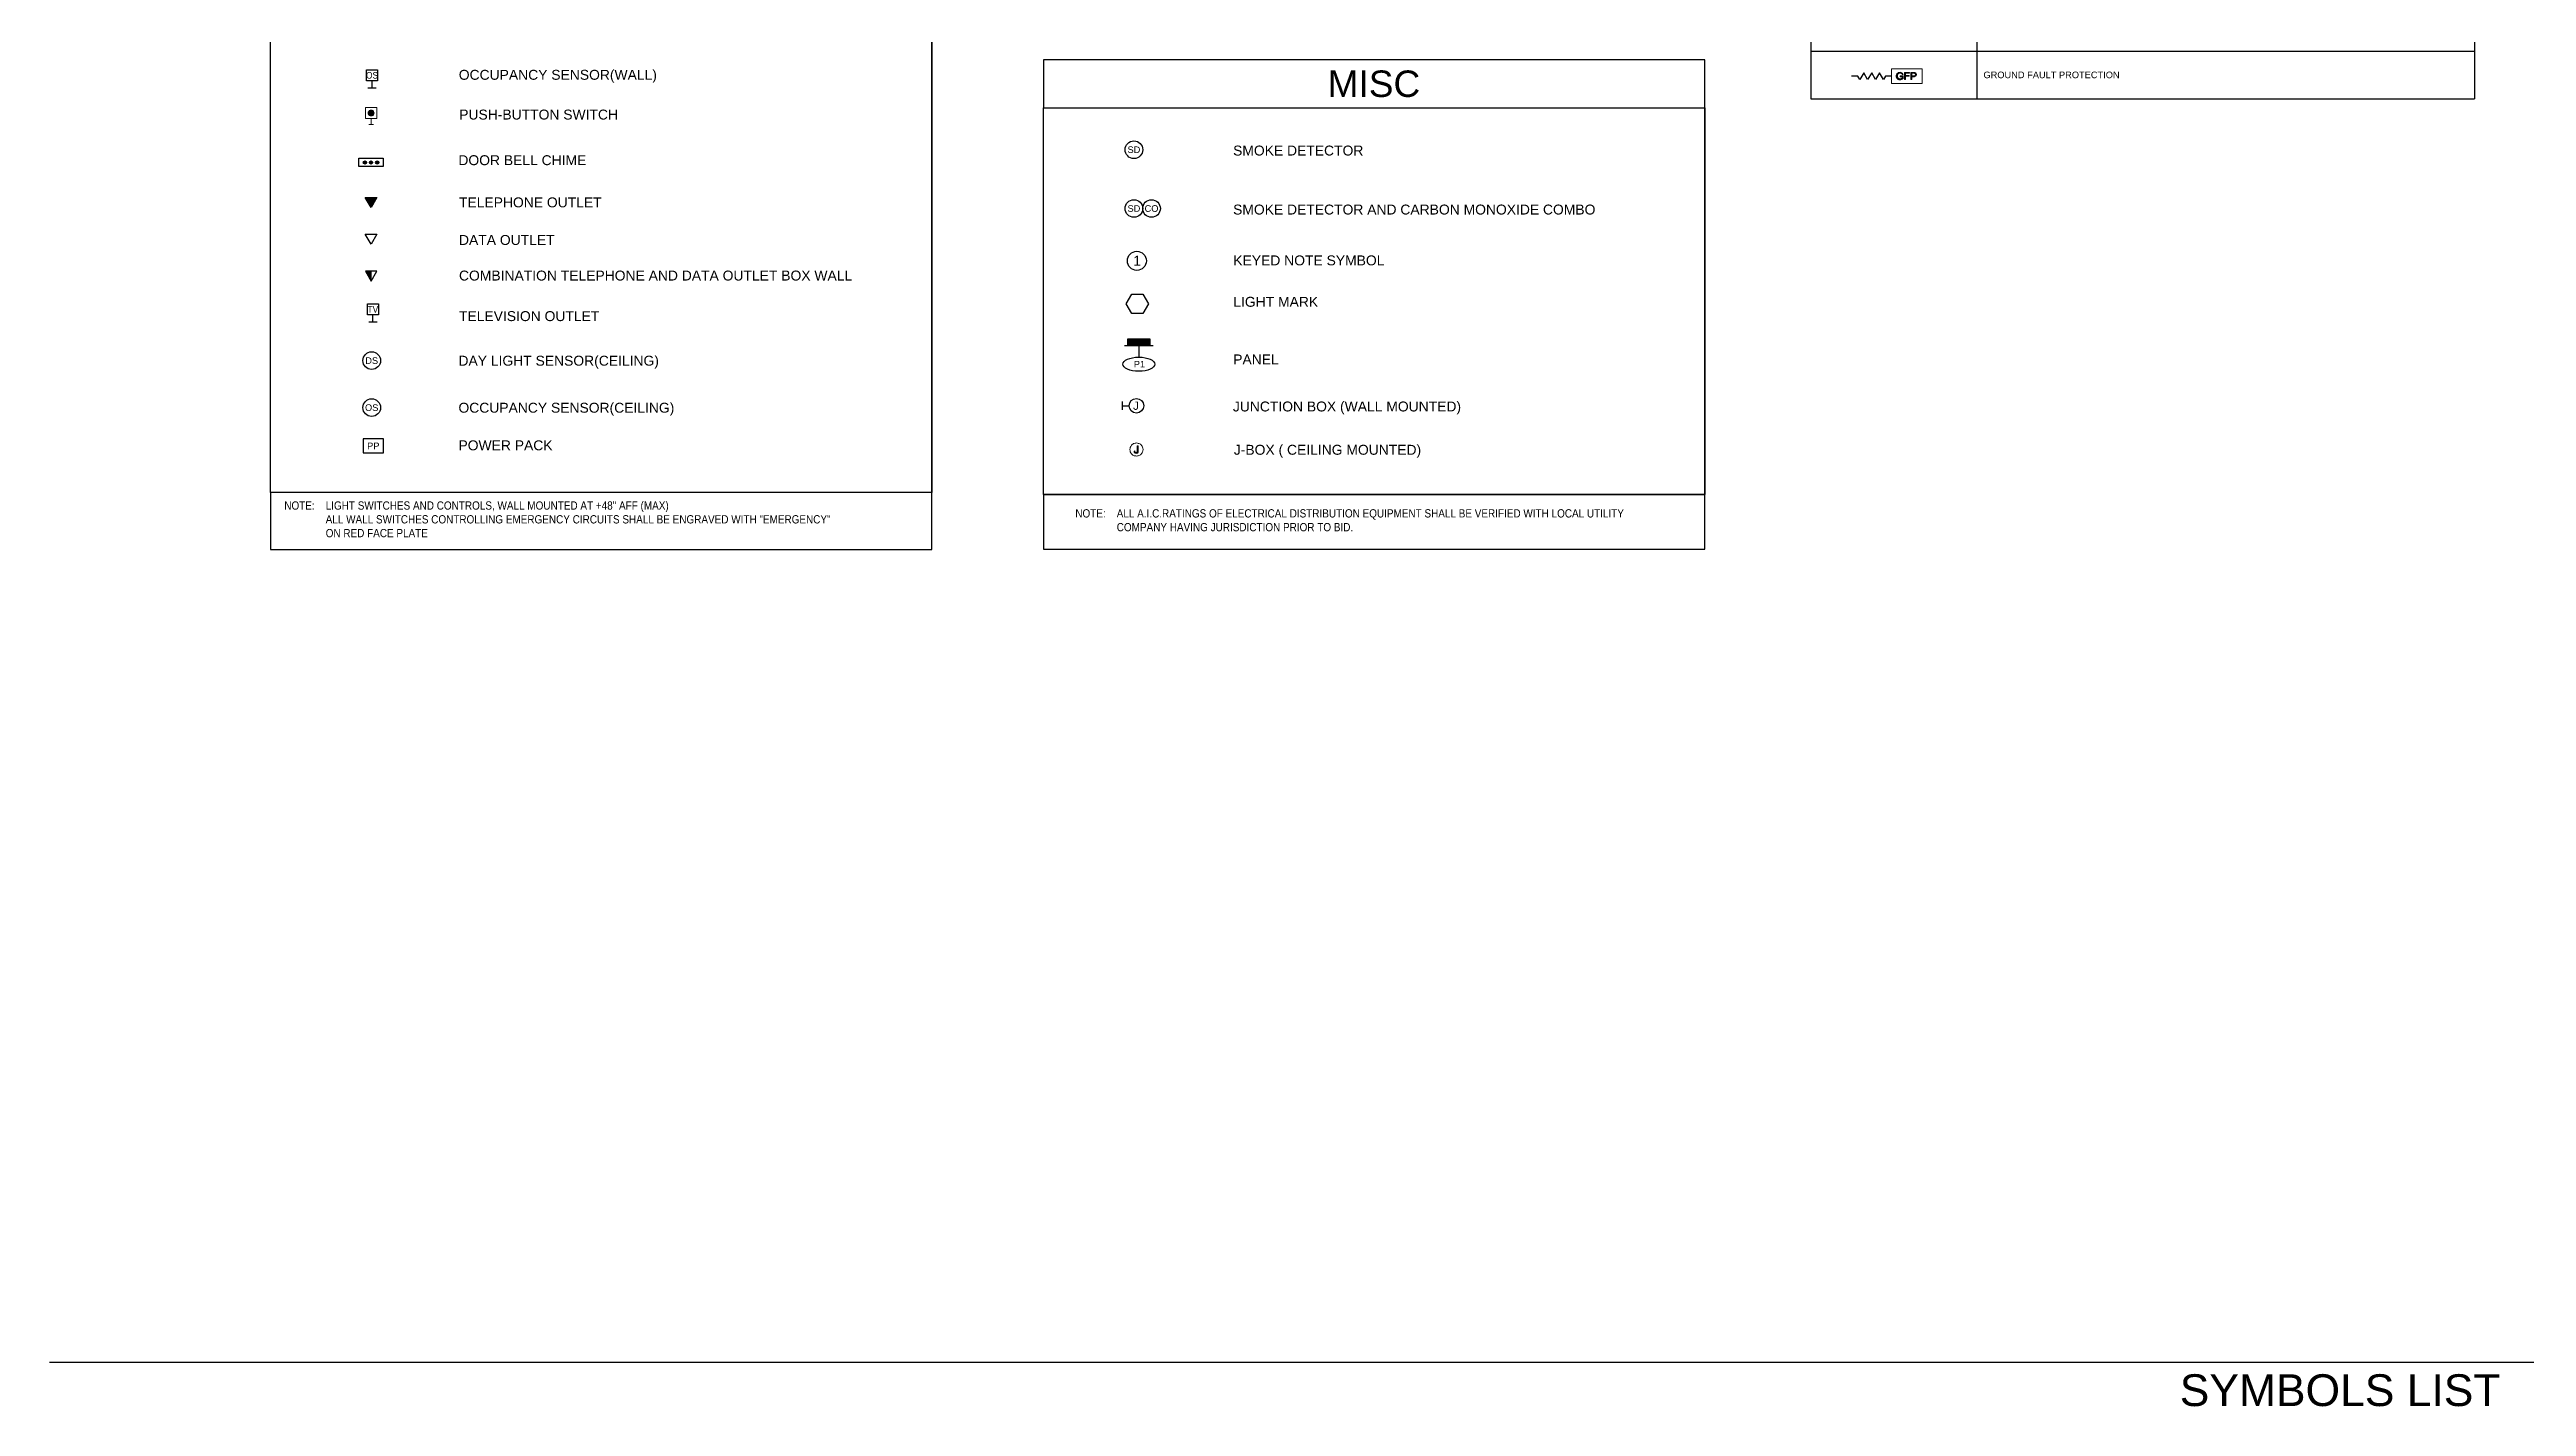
# Paper-space layout 'E-0.2' of a CAD drawing. Header units: inches. Extents: x 0.5 to 40.8, y 0.5 to 29.5.
# Drawn here: x 0.46 to 23.84, y 0.59 to 13.4 of the extents above; entities that cross this region are included whole.
import ezdxf
from ezdxf.enums import TextEntityAlignment as Align

# ---------------------------------------------------------------- set-up
doc = ezdxf.new("R2010")
doc.units = ezdxf.units.IN
doc.header["$LTSCALE"] = 24
doc.header["$MEASUREMENT"] = 0
for name, color, linetype in [('DET-6', 6, 'Continuous'), ('E-LIGHTING', 6, 'Continuous'), ('E-RECEP', 6, 'Continuous'), ('E-SYM', 6, 'Continuous'), ('E-SYM1', 6, 'Continuous'), ('E-SYM3', 6, 'Continuous'), ('E-TEXT', 2, 'Continuous'), ('E-TXT1', 2, 'Continuous'), ('E-TXT3', 2, 'Continuous'), ('E_SYM', 6, 'Continuous'), ('E_TEXT', 2, 'Continuous'), ('GEC_BORDER', 2, 'Continuous'), ('M_TEXT', 2, 'Continuous')]:
    doc.layers.add(name, color=color, linetype=linetype)
doc.styles.add('A2', font='arial.ttf', dxfattribs={"height": 0.0625})
doc.styles.add('ARC-TEXT', font='arial.ttf', dxfattribs={"width": 0.86, "height": 4.5})
doc.styles.add('ArialMT', font='arial.ttf')
doc.styles.add('GEC', font='arial.ttf')

# ---------------------------------------------------------------- blocks, each defined once
blk = doc.blocks.new('DOORBELL_PUSHBUTTON_LIGHTED_LV')
at = {"layer": 'E-TXT1', "linetype": 'Continuous', "lineweight": 0}
for points in [[(5.3, 0), (4.2, 0.8), (4, 0.4)], [(4, 0.4), (4, 0), (5.3, 0)], [(4, 0), (5.3, 0), (4, -0.4)], [(5.3, 0), (4, -0.4), (4.2, -0.8)], [(4.5, 1.1), (5.3, 0), (4.2, 0.8)], [(4.2, -0.8), (4.5, -1.1), (5.3, 0)], [(4.9, 1.3), (4.5, 1.1), (5.3, 0)], [(4.5, -1.1), (5.3, 0), (4.9, -1.2)], [(5.3, 0), (5.3, 1.3), (4.9, 1.3)], [(5.3, 0), (4.9, -1.2), (5.3, -1.3)], [(6, 1.1), (5.7, 1.3), (5.3, 0)], [(5.7, 1.3), (5.3, 0), (5.3, 1.3)], [(5.3, 0), (6.4, 0.8), (6, 1.1)], [(6.5, 0.4), (5.3, 0), (6.4, 0.8)], [(6.6, 0), (6.5, 0.4), (5.3, 0)], [(5.3, -1.3), (5.7, -1.2), (5.3, 0)], [(5.7, -1.2), (5.3, 0), (6, -1.1)], [(5.3, 0), (6, -1.1), (6.4, -0.8)], [(6.4, -0.8), (6.5, -0.4), (5.3, 0)], [(6.5, -0.4), (5.3, 0), (6.6, 0)]]:
    blk.add_hatch(color=256, dxfattribs=at).paths.add_polyline_path(points, flags=0)
for p, q in [((0, -1), (0, 1)), ((2.8, 0), (0, 0))]:
    blk.add_line(p, q, dxfattribs=at)
for points in [[(2.8, -2.5), (7.8, -2.5), (7.8, 2.5), (2.8, 2.5)], [(4.9, 1.3), (4.2, 0.8), (4, 0.4), (5.3, 0)], [(5.3, 0), (4.2, 0.8), (4, 0.4)], [(4, 0.4), (4, 0), (5.3, 0)], [(4, 0.4), (4, -0.4), (4.2, -0.8), (5.3, 0)], [(4, 0), (5.3, 0), (4, -0.4)], [(5.3, 0), (4, -0.4), (4.2, -0.8)], [(4.5, 1.1), (5.3, 0), (4.2, 0.8)], [(4.2, -0.8), (4.5, -1.1), (5.3, 0)], [(4.2, -0.8), (4.5, -1.1), (5.3, -1.3), (5.3, 0)], [(4.9, 1.3), (4.5, 1.1), (5.3, 0)], [(4.5, -1.1), (5.3, 0), (4.9, -1.2)], [(5.3, 0), (5.3, 1.3), (4.9, 1.3)], [(6, 1.1), (5.7, 1.3), (4.9, 1.3), (5.3, 0)], [(5.3, 0), (4.9, -1.2), (5.3, -1.3)], [(6, 1.1), (5.7, 1.3), (5.3, 0)], [(5.7, 1.3), (5.3, 0), (5.3, 1.3)], [(5.3, 0), (6.4, 0.8), (6, 1.1)], [(6.6, 0), (6.4, 0.8), (6, 1.1), (5.3, 0)], [(6.5, 0.4), (5.3, 0), (6.4, 0.8)], [(6.6, 0), (6.5, 0.4), (5.3, 0)], [(5.3, -1.3), (5.7, -1.2), (5.3, 0)], [(5.7, -1.2), (5.3, 0), (6, -1.1)], [(5.3, 0), (6, -1.1), (6.4, -0.8)], [(5.3, -1.3), (6, -1.1), (6.4, -0.8), (5.3, 0)], [(6.4, -0.8), (6.5, -0.4), (5.3, 0)], [(6.5, -0.4), (5.3, 0), (6.6, 0)], [(6.4, -0.8), (6.6, 0), (5.3, 0)]]:
    blk.add_lwpolyline(points, close=True, dxfattribs=at)
blk = doc.blocks.new('DAY LIGHT SENSOR')
at = {"color": 0}
blk.add_circle((0, 0), 4, dxfattribs=at)
at = {"layer": 'E-TEXT', "style": 'ArialMT'}
blk.add_attdef('LIGHT-SYMBOL', text='', height=3, dxfattribs=at).set_placement((0, 0), align=Align.MIDDLE_CENTER)
blk = doc.blocks.new('OCCUPANCY SENSOR')
at = {"color": 0}
blk.add_circle((0, 0), 4, dxfattribs=at)
at = {"layer": 'E-TEXT', "style": 'ArialMT'}
blk.add_attdef('LIGHT-SYMBOL', text='', height=3, dxfattribs=at).set_placement((0, 0), align=Align.MIDDLE_CENTER)
blk = doc.blocks.new('DOOR BELL CHIME')
at = {"layer": 'E-SYM3'}
h = blk.add_hatch(color=256, dxfattribs=at)
h.dxf.hatch_style = 1
h.paths.add_polyline_path([(-2.8, 2.6, 1), (-2.8, 1.2, 1)])
h.paths.add_polyline_path([(0, 2.6, 1), (0, 1.2, 1)])
h.paths.add_polyline_path([(2.8, 2.6, 1), (2.8, 1.2, 1)])
blk.add_lwpolyline([(-5.5, 0), (-5.5, 3.8), (5.5, 3.8), (5.5, 0), (-5.5, 0)], dxfattribs=at)
for centre in [(-2.8, 1.9), (0, 1.9), (2.8, 1.9)]:
    blk.add_circle(centre, 0.725, dxfattribs=at)
blk = doc.blocks.new('TELEPHONE OUTLET')
at = {"layer": 'DET-6'}
h = blk.add_hatch(color=256, dxfattribs=at)
h.dxf.hatch_style = 1
h.paths.add_polyline_path([(2.6, 4.5), (-2.6, 4.5), (0, 0)])
blk.add_lwpolyline([(0, 0), (-2.6, 4.5), (2.6, 4.5), (0, 0)], dxfattribs=at)
blk = doc.blocks.new('DATA OUTLET')
at = {"layer": 'DET-6'}
blk.add_lwpolyline([(0, 0), (-2.6, 4.5), (2.6, 4.5), (0, 0)], dxfattribs=at)
blk = doc.blocks.new('COMBINATION TELEPHONE AND DATA OUTLET BOX WALL')
at = {"layer": 'E-RECEP'}
h = blk.add_hatch(color=256, dxfattribs=at)
h.dxf.hatch_style = 1
h.paths.add_polyline_path([(0, 0), (-2.6, 4.5), (0, 4.5)])
blk.add_lwpolyline([(-2.6, 4.5), (0, 0), (2.6, 4.5)], close=True, dxfattribs=at)
blk.add_lwpolyline([(0, 0), (0, 4.5)], dxfattribs=at)
blk = doc.blocks.new('S-TELEVISION OUTLET 2')
at = {"layer": 'E-SYM3'}
for p, q in [((-1.9, 0), (1.9, 0)), ((0, 0), (0, 3.2))]:
    blk.add_line(p, q, dxfattribs=at)
blk.add_lwpolyline([(-2.5, 8.2), (2.5, 8.2), (2.5, 3.2), (-2.5, 3.2)], close=True, dxfattribs=at)
at = {"layer": 'E-TXT1', "style": 'ArialMT', "width": 0.9}
blk.add_attdef('TV', text='', height=3, dxfattribs=at).set_placement((0, 5.7), align=Align.MIDDLE_CENTER)
blk = doc.blocks.new('POWER PACK')
blk.add_lwpolyline([(-4.6, -3.2), (4.6, -3.2), (4.6, 3.2), (-4.6, 3.2)], close=True)
at = {"layer": 'E-TEXT', "style": 'ArialMT'}
blk.add_attdef('POWER_PACK', text='', height=3, dxfattribs=at).set_placement((0, 0), align=Align.MIDDLE_CENTER)
blk = doc.blocks.new('OCCUPANCY SENSOR(WALL)')
at = {"layer": 'E-SYM3'}
for p, q in [((-1.9, 0), (1.9, 0)), ((0, 0), (0, 3.2))]:
    blk.add_line(p, q, dxfattribs=at)
blk.add_lwpolyline([(-2.5, 8.2), (2.5, 8.2), (2.5, 3.2), (-2.5, 3.2)], close=True, dxfattribs=at)
at = {"layer": 'E-TXT1', "style": 'ArialMT', "width": 0.9}
blk.add_attdef('OCCUPANCY_SENSOR', text='', height=3, dxfattribs=at).set_placement((0, 5.7), align=Align.MIDDLE_CENTER)
blk = doc.blocks.new('S-SMOKE-DETECTOR')
at = {"color": 0}
blk.add_circle((0, 0), 4, dxfattribs=at)
at = {"layer": 'E-TEXT', "style": 'ArialMT'}
blk.add_attdef('LIGHT-SYMBOL', text='', height=3, dxfattribs=at).set_placement((0, 0), align=Align.MIDDLE_CENTER)
blk = doc.blocks.new('A$C26441056')
blk.add_hatch(color=256).paths.add_polyline_path([(10, 0), (10, 6), (-10, 6), (-10, 0)])
blk.add_line((-13.1, 0), (13.1, 0))
blk.add_lwpolyline([(10, 0), (-10, 0), (-10, 6), (10, 6)], close=True)
blk = doc.blocks.new('PANEL')
at = {"layer": 'E-SYM3'}
blk.add_line((957.1, -1474.7), (957.1, -1480), dxfattribs=at)
blk.add_ellipse((957.1, -1483.2), major_axis=(-7.23, 0), ratio=0.442109, dxfattribs=at)
at = {"layer": 'E-SYM3', "xscale": 0.5, "yscale": 0.5, "zscale": 0.5}
blk.add_blockref('A$C26441056', (957.1, -1474.7), dxfattribs=at)
at = {"layer": 'E-TXT3', "style": 'ArialMT'}
blk.add_attdef('P1', text='', height=4.5, dxfattribs=at).set_placement((957.4, -1485.3), align=Align.CENTER)
blk = doc.blocks.new('JUNCTION_BOX')
at = {"layer": 'E-TXT1', "linetype": 'Continuous', "lineweight": 0}
for points in [[(0.8, 1.7), (0.3, 1.7), (0.3, -1), (0.1, -1.2), (-0.2, -1.3), (-0.8, -1.4), (-0.6, -1.6), (-0.2, -1.7), (0.4, -1.6), (0.4, -1.6), (0.7, -1.2), (0.7, -1.1), (0.8, -0.6)], [(-0.7, -0.6), (-1, -0.7), (-1, -1.1), (-0.8, -1.4), (-0.2, -1.3), (-0.5, -1.2), (-0.6, -1.1)]]:
    blk.add_hatch(color=256, dxfattribs=at).paths.add_polyline_path(points, flags=0)
for points in [[(-2.9, 0.6), (-3, 0), (-2.9, -0.6)], [(2.8, 1.1), (2.6, 1.5), (2.3, 1.8), (2.1, 2.1), (1.8, 2.4), (1.5, 2.6), (1.1, 2.7), (0.8, 2.8), (0.4, 2.9), (0.1, 3), (-0.3, 2.9), (-0.6, 2.9), (-1, 2.8), (-1.3, 2.7), (-1.6, 2.5), (-1.9, 2.3), (-2.2, 2), (-2.4, 1.7), (-2.6, 1.4), (-2.8, 1), (-2.9, 0.6)], [(3, 0), (2.9, 0.6), (2.8, 1.1)], [(-2.9, -0.6), (-2.8, -1), (-2.6, -1.4), (-2.4, -1.7), (-2.2, -2), (-1.9, -2.3), (-1.6, -2.5), (-1.3, -2.7), (-1, -2.8), (-0.6, -2.9), (-0.3, -2.9), (0.1, -3), (0.4, -2.9), (0.8, -2.9), (1.1, -2.7), (1.5, -2.6), (1.8, -2.4), (2.1, -2.1), (2.3, -1.8), (2.6, -1.5), (2.8, -1.1)], [(2.8, -1.1), (2.9, -0.6), (3, 0)]]:
    blk.add_lwpolyline(points, dxfattribs=at)
for points in [[(0.8, 1.7), (0.3, 1.7), (0.3, -1), (0.1, -1.2), (-0.2, -1.3), (-0.8, -1.4), (-0.6, -1.6), (-0.2, -1.7), (0.4, -1.6), (0.4, -1.6), (0.7, -1.2), (0.7, -1.1), (0.8, -0.6)], [(0.8, 1.7), (0.3, 1.7), (0.3, -1), (0.1, -1.2), (-0.2, -1.3), (-0.8, -1.4), (-0.6, -1.6), (-0.2, -1.7), (0.4, -1.6), (0.4, -1.6), (0.7, -1.2), (0.7, -1.1), (0.8, -0.6)], [(-0.7, -0.6), (-1, -0.7), (-1, -1.1), (-0.8, -1.4), (-0.2, -1.3), (-0.5, -1.2), (-0.6, -1.1)], [(-0.7, -0.6), (-1, -0.7), (-1, -1.1), (-0.8, -1.4), (-0.2, -1.3), (-0.5, -1.2), (-0.6, -1.1)]]:
    blk.add_lwpolyline(points, close=True, dxfattribs=at)
blk = doc.blocks.new('JUNCTION BOX (WALL MOUNTED)')
for p, q in [((0, 1.9), (0, -1.9)), ((0, 0), (3.2, 0))]:
    blk.add_line(p, q)
blk.add_circle((6.5, 0), 3.3)
at = {"style": 'ArialMT'}
blk.add_text('J', height=3.76, dxfattribs=at).set_placement((6.3, 0), align=Align.MIDDLE)
blk = doc.blocks.new('*T235')
at = {"layer": 'GEC_BORDER', "color": 0, "linetype": 'ByBlock', "lineweight": -2, "transparency": 16777216}
for p, q in [((0, 0), (6.264, 0)), ((0, 0), (0, -13.811)), ((6.264, 0), (6.264, -13.811)), ((0, -0.453), (6.264, -0.453)), ((1.567, -0.453), (1.567, -13.811)), ((0, -1.214), (6.264, -1.214)), ((0, -1.975), (6.264, -1.975)), ((0, -2.737), (6.264, -2.737)), ((0, -3.499), (6.264, -3.499)), ((0, -4.26), (6.264, -4.26)), ((0, -5.022), (6.264, -5.022)), ((0, -5.784), (6.264, -5.784)), ((0, -6.143), (6.264, -6.143)), ((0, -6.503), (6.264, -6.503)), ((0, -6.862), (6.264, -6.862)), ((0, -7.221), (6.264, -7.221)), ((0, -8.039), (6.264, -8.039)), ((0, -8.857), (6.264, -8.857)), ((0, -9.675), (6.264, -9.675)), ((0, -10.038), (6.264, -10.038)), ((0, -10.356), (6.264, -10.356)), ((0, -10.658), (6.264, -10.658)), ((0, -11.109), (6.264, -11.109)), ((0, -11.559), (6.264, -11.559)), ((0, -12.009), (6.264, -12.009)), ((0, -12.46), (6.264, -12.46)), ((0, -12.91), (6.264, -12.91)), ((0, -13.361), (6.264, -13.361)), ((0, -13.811), (6.264, -13.811))]:
    blk.add_line(p, q, dxfattribs=at)
at = {"layer": 'GEC_BORDER', "color": 2, "transparency": 16777216, "style": 'A2'}
for s, insert, char_height, width, attachment_point in [('SINGLE LINE DIAGRAM', (3.132, -0.227), 0.25, 6.14427, 5), ('CIRCUIT BREAKER', (1.629, -0.833), 0.0625, 4.57235, 4), ('DRAWOUT CIRCUIT BREAKER', (1.629, -1.594), 0.0625, 4.57235, 4), ('\\A1;FUSED SWITCH', (1.629, -2.356), 0.0625, 4.57235, 4), ('\\A1;TRANSFORMER', (1.629, -3.118), 0.0625, 4.57235, 4), ('\\A1;AUTOMATIC TRANSFER SWITCH', (1.629, -3.88), 0.0625, 4.57235, 4), ('\\A1;GENERATOR', (1.629, -4.641), 0.0625, 4.57235, 4), ('\\A1;PANELBOARD', (1.629, -5.403), 0.0625, 4.57235, 4), ('METER', (1.629, -5.964), 0.0625, 4.57235, 4), ('MOTOR OR EQUIPMENT AS NOTED', (1.629, -6.323), 0.0625, 4.57235, 4), ('UNDERGROUND PULL SECTION LANDING LUGS', (1.629, -6.682), 0.0625, 4.57235, 4), ('SHUNT TRIP', (1.629, -7.042), 0.0625, 4.57235, 4), ('ELECTRONIC TRIP UNIT:\\P\\PL - LONG-TIME TRIP\\PS - SHORT-TIME TRIP\\P I - INSTANTANEOUS TRIP\\PG - GROUND-FAULT TRIP, GROUND FAULT SENSING INTEGRAL WITH CIRCUIT BREAKER.', (1.629, -7.63), 0.0625, 4.57235, 4), ('{\\C256;FUSE CUTOUT}', (1.629, -8.448), 0.0625, 4.57235, 4), ('{\\C256;DRY TYPE\\PTRANSFORMER}', (1.629, -9.266), 0.0625, 4.57235, 4), ('{\\C256;WYE CONFIGURATION}', (1.629, -9.857), 0.0625, 4.57235, 4), ('{\\C256;DELTA CONFIGURATION}', (1.629, -10.197), 0.0625, 4.57235, 4), ('{\\C256;GROUND}', (1.629, -10.507), 0.0625, 4.57235, 4), ("{\\C256;UTILITY COMPANY METER. PROVIDE CT'S & PT'S AS REQUIRED.\\PREFER TO SINGLE LINE DIAGRAM.}", (1.629, -10.883), 0.0625, 4.57235, 4), ('{\\C256;CURRENT TRANSFORMER}', (1.629, -11.334), 0.0625, 4.57235, 4), ('{\\C256;DISCONNECT SWITCH FURNISHED W/ EQUIPMENT}', (1.629, -11.784), 0.0625, 4.57235, 4), ('{\\C256;START-STOP CONTROL STATION}', (1.629, -12.235), 0.0625, 4.57235, 4), ('{\\C256;HAND-OFF AUTO CONTROL STATION}', (1.629, -12.685), 0.0625, 4.57235, 4), ('{\\C256;GROUND FAULT RELAY}', (1.629, -13.136), 0.0625, 4.57235, 4), ('{\\C256;GROUND FAULT PROTECTION}', (1.629, -13.586), 0.0625, 4.57235, 4)]:
    blk.add_mtext(s, dxfattribs=dict(at, insert=insert, char_height=char_height, width=width, attachment_point=attachment_point))
blk = doc.blocks.new('GROUND_FAULT_PROTECTION')
at = {"layer": 'E-TXT1', "linetype": 'Continuous', "lineweight": 0}
h = blk.add_hatch(color=256, dxfattribs=at)
edge = h.paths.add_edge_path(flags=0)
edge.add_line((-3.1, 1.8), (-3.6, 1.7))
edge.add_spline(control_points=[(-3.6, 1.7), (-3.7, 1.7), (-3.9, 1.6), (-4.1, 1.4), (-4.3, 1.2), (-4.5, 1), (-4.6, 0.8), (-4.7, 0.5), (-4.8, 0.3), (-4.8, 0), (-4.8, -0.3), (-4.7, -0.5), (-4.6, -0.8), (-4.5, -1), (-4.3, -1.2), (-4.1, -1.4), (-3.9, -1.5), (-3.6, -1.6), (-3.3, -1.7), (-3, -1.7), (-2.7, -1.6), (-2.5, -1.6), (-2.4, -1.5)], knot_values=[0, 0, 0, 0, 0.006998, 0.013469, 0.019557, 0.025386, 0.031056, 0.036637, 0.042176, 0.047696, 0.053205, 0.058699, 0.064175, 0.06963, 0.075073, 0.080533, 0.08606, 0.091733, 0.09766, 0.103977, 0.110835, 0.118396, 0.118396, 0.118396, 0.118396], degree=3, periodic=0)
edge.add_line((-2.4, -1.5), (-2.1, -1.4))
edge.add_line((-2.1, -1.4), (-3.7, -1.1))
edge.add_line((-3.7, -1.1), (-4.2, -0.7))
edge.add_line((-4.2, -0.7), (-4.2, -0.4))
edge.add_line((-4.2, -0.4), (-4.2, 0.7))
edge.add_line((-4.2, 0.7), (-3.6, 1.3))
edge.add_line((-3.6, 1.3), (-3.1, 1.4))
edge.add_line((-3.1, 1.4), (-2, 1.4))
edge.add_line((-2, 1.4), (-2.6, 1.7))
edge.add_line((-2.6, 1.7), (-3.1, 1.8))
for points in [[(-2, 1.4), (-3.1, 1.4), (-2.3, 1.1), (-2.1, 0.7), (-1.7, 0.8)], [(-1.7, 0.1), (-3.1, 0.1), (-3.1, -0.3), (-2.1, -0.3), (-2.1, -0.9), (-3.1, -1.3), (-2.1, -1.4), (-1.7, -1.1)], [(1.2, 1.7), (-1, 1.7), (-1, -1.6), (-0.6, -1.6), (-0.6, -0.1), (1, -0.1), (1, 0.3), (-0.6, 0.3), (-0.6, 1.3), (1.2, 1.3)], [(3, 1.7), (1.8, 1.7), (1.8, -1.6), (2.2, -1.6), (2.2, -0.3), (3.3, -0.3), (4.1, 0.1), (2.2, 0.1), (2.2, 1.3), (3.1, 1.3), (4, 1.5), (3.6, 1.7), (3.5, 1.7)], [(4, 1.5), (3.1, 1.3), (3.5, 1.3), (3.8, 1.1), (3.9, 0.7), (3.7, 0.3), (3.6, 0.2), (3.1, 0.1), (2.2, 0.1), (4.1, 0.1), (4.2, 0.3), (4.4, 0.8), (4.2, 1.2)]]:
    blk.add_hatch(color=256, dxfattribs=at).paths.add_polyline_path(points, flags=0)
blk.add_line((-3.1, 1.8), (-3.6, 1.7), dxfattribs=at)
blk.add_line((-3.1, 1.8), (-3.6, 1.7), dxfattribs=at)
for points in [[(-6.9, -3.3), (6.9, -3.3), (6.9, 3.3), (-6.9, 3.3)], [(-2, 1.4), (-3.1, 1.4), (-2.3, 1.1), (-2.1, 0.7), (-1.7, 0.8)], [(-2, 1.4), (-3.1, 1.4), (-2.3, 1.1), (-2.1, 0.7), (-1.7, 0.8)], [(-1.7, 0.1), (-3.1, 0.1), (-3.1, -0.3), (-2.1, -0.3), (-2.1, -0.9), (-3.1, -1.3), (-2.1, -1.4), (-1.7, -1.1)], [(-1.7, 0.1), (-3.1, 0.1), (-3.1, -0.3), (-2.1, -0.3), (-2.1, -0.9), (-3.1, -1.3), (-2.1, -1.4), (-1.7, -1.1)], [(1.2, 1.7), (-1, 1.7), (-1, -1.6), (-0.6, -1.6), (-0.6, -0.1), (1, -0.1), (1, 0.3), (-0.6, 0.3), (-0.6, 1.3), (1.2, 1.3)], [(1.2, 1.7), (-1, 1.7), (-1, -1.6), (-0.6, -1.6), (-0.6, -0.1), (1, -0.1), (1, 0.3), (-0.6, 0.3), (-0.6, 1.3), (1.2, 1.3)], [(3, 1.7), (1.8, 1.7), (1.8, -1.6), (2.2, -1.6), (2.2, -0.3), (3.3, -0.3), (4.1, 0.1), (2.2, 0.1), (2.2, 1.3), (3.1, 1.3), (4, 1.5), (3.6, 1.7), (3.5, 1.7)], [(3, 1.7), (1.8, 1.7), (1.8, -1.6), (2.2, -1.6), (2.2, -0.3), (3.3, -0.3), (4.1, 0.1), (2.2, 0.1), (2.2, 1.3), (3.1, 1.3), (4, 1.5), (3.6, 1.7), (3.5, 1.7)], [(4, 1.5), (3.1, 1.3), (3.5, 1.3), (3.8, 1.1), (3.9, 0.7), (3.7, 0.3), (3.6, 0.2), (3.1, 0.1), (2.2, 0.1), (4.1, 0.1), (4.2, 0.3), (4.4, 0.8), (4.2, 1.2)], [(4, 1.5), (3.1, 1.3), (3.5, 1.3), (3.8, 1.1), (3.9, 0.7), (3.7, 0.3), (3.6, 0.2), (3.1, 0.1), (2.2, 0.1), (4.1, 0.1), (4.2, 0.3), (4.4, 0.8), (4.2, 1.2)]]:
    blk.add_lwpolyline(points, close=True, dxfattribs=at)
for points in [[(-3.6, 1.7), (-3.9, 1.6), (-4.1, 1.4), (-4.3, 1.2), (-4.5, 1), (-4.6, 0.8), (-4.7, 0.5), (-4.8, 0.3), (-4.8, 0), (-4.8, -0.3), (-4.7, -0.5), (-4.6, -0.8), (-4.5, -1), (-4.3, -1.2), (-4.1, -1.4), (-3.9, -1.5), (-3.6, -1.6), (-3.3, -1.7), (-3, -1.7), (-2.7, -1.6), (-2.4, -1.5)], [(-2.4, -1.5), (-2.1, -1.4), (-3.7, -1.1), (-4.2, -0.7), (-4.2, -0.4), (-4.2, 0.7), (-3.6, 1.3), (-3.1, 1.4), (-2, 1.4), (-2.6, 1.7), (-3.1, 1.8)], [(-2.4, -1.5), (-2.1, -1.4), (-3.7, -1.1), (-4.2, -0.7), (-4.2, -0.4), (-4.2, 0.7), (-3.6, 1.3), (-3.1, 1.4), (-2, 1.4), (-2.6, 1.7), (-3.1, 1.8)]]:
    blk.add_lwpolyline(points, dxfattribs=at)
at = {"layer": 'E-TXT1', "linetype": 'Continuous', "lineweight": 0, "start_tangent": (-0.943525, -0.331301), "end_tangent": (0.93797, 0.346716)}
blk.add_spline([(-3.6, 1.7), (-3.9, 1.6), (-4.1, 1.4), (-4.3, 1.2), (-4.5, 1), (-4.6, 0.8), (-4.7, 0.5), (-4.8, 0.3), (-4.8, 0), (-4.8, -0.3), (-4.7, -0.5), (-4.6, -0.8), (-4.5, -1), (-4.3, -1.2), (-4.1, -1.4), (-3.9, -1.5), (-3.6, -1.6), (-3.3, -1.7), (-3, -1.7), (-2.7, -1.6), (-2.4, -1.5)], degree=3, dxfattribs=at)

psp = doc.layouts.new('E-0.2')

# ---------------------------------------------------------------- linework, layer by layer
at = {"layer": 'E-TXT1'}
for p, q in [((9.841, 9.197), (9.841, 12.848)), ((16.083, 12.848), (16.083, 12.848)), ((9.841, 9.197), (16.083, 9.197))]:
    psp.add_line(p, q, dxfattribs=at)
for points in [[(2.544, 14.994), (8.787, 14.994), (8.787, 9.217), (2.544, 9.217)], [(8.787, 14.994), (8.787, 14.994), (8.787, 9.217), (8.787, 9.217)], [(16.083, 12.848), (16.083, 12.848), (16.083, 9.197), (16.083, 9.197)]]:
    psp.add_lwpolyline(points, close=True, dxfattribs=at)
psp.add_lwpolyline([(9.841, 12.848), (16.083, 12.848), (16.083, 13.301), (9.841, 13.301), (9.841, 12.848)], dxfattribs=at)
at = {"layer": 'E-TXT3'}
psp.add_lwpolyline([(10.779, 11.088), (10.831, 10.997), (10.779, 10.907), (10.674, 10.907), (10.622, 10.997), (10.674, 11.088)], close=True, dxfattribs=at)
psp.add_circle((10.722, 11.403), 0.0898, dxfattribs=at)
at = {"layer": 'GEC_BORDER', "color": 5}
psp.add_line((0.459, 1.005), (38.812, 1.005), dxfattribs=at)
at = {"layer": 'M_TEXT'}
psp.add_lwpolyline([(17.845, 13.147), (17.788, 13.147), (17.769, 13.114), (17.731, 13.179), (17.694, 13.114), (17.657, 13.179), (17.619, 13.114), (17.582, 13.179), (17.544, 13.114), (17.526, 13.147), (17.468, 13.147)], dxfattribs=at)
for points in [[(2.544, 8.678), (8.787, 8.678), (8.787, 9.217), (2.544, 9.217)], [(9.841, 8.682), (16.083, 8.682), (16.083, 9.197), (9.841, 9.197)]]:
    psp.add_lwpolyline(points, close=True, dxfattribs=at)

# ---------------------------------------------------------------- block references
psp.add_blockref('*T235', (17.083, 26.744))
at = {"xscale": 0.02083333333333333, "yscale": 0.02083333333333333, "zscale": 0.02083333333333333}
for name, p, values in [('OCCUPANCY SENSOR(WALL)', (3.503, 13.036), {'OCCUPANCY_SENSOR': 'OS'}), ('S-TELEVISION OUTLET 2', (3.511, 10.826), {'TV': 'TV'})]:
    psp.add_blockref(name, p, dxfattribs=at).add_auto_attribs(values)
for name, p in [('DOOR BELL CHIME', (3.494, 12.292)), ('TELEPHONE OUTLET', (3.494, 11.906)), ('DATA OUTLET', (3.494, 11.561)), ('COMBINATION TELEPHONE AND DATA OUTLET BOX WALL', (3.495, 11.212))]:
    psp.add_blockref(name, p, dxfattribs=at)
at = {"layer": 'E-LIGHTING', "xscale": 0.02083333333333333, "yscale": 0.02083333333333333, "zscale": 0.02083333333333333}
for name, p, values in [('DAY LIGHT SENSOR', (3.5, 10.461), {'LIGHT-SYMBOL': 'DS'}), ('OCCUPANCY SENSOR', (3.5, 10.017), {'LIGHT-SYMBOL': 'OS'})]:
    psp.add_blockref(name, p, dxfattribs=at).add_auto_attribs(values)
at = {"layer": 'E-RECEP', "xscale": 0.02083333333333333, "yscale": 0.02083333333333333, "zscale": 0.02083333333333333, "rotation": 90}
psp.add_blockref('DOORBELL_PUSHBUTTON_LIGHTED_LV', (3.495, 12.689), dxfattribs=at)
at = {"layer": 'E-SYM', "xscale": 0.02083333333333333, "yscale": 0.02083333333333333, "zscale": 0.02083333333333333}
for name, p, values in [('S-SMOKE-DETECTOR', (10.694, 12.452), {'LIGHT-SYMBOL': 'SD'}), ('S-SMOKE-DETECTOR', (10.694, 11.897), {'LIGHT-SYMBOL': 'SD'}), ('S-SMOKE-DETECTOR', (10.86, 11.897), {'LIGHT-SYMBOL': 'CO'}), ('POWER PACK', (3.515, 9.656), {'POWER_PACK': 'PP'})]:
    psp.add_blockref(name, p, dxfattribs=at).add_auto_attribs(values)
at = {"layer": 'E-SYM1'}
ref = psp.add_blockref('PANEL', (-9.199, 41.327), dxfattribs=dict(at, xscale=0.02083333333333333, yscale=0.02083333333333333, zscale=0.02083333333333333))
ref.add_attrib('P1', 'P1', dxfattribs={"layer": 'E-TXT3', "height": 0.0625, "style": 'ArialMT'}).set_placement((10.746, 10.396), align=Align.CENTER)
at = {"layer": 'E_SYM', "xscale": 0.02083333333333333, "yscale": 0.02083333333333333, "zscale": 0.02083333333333333}
for name, p in [('JUNCTION BOX (WALL MOUNTED)', (10.582, 10.035)), ('JUNCTION_BOX', (10.718, 9.621))]:
    psp.add_blockref(name, p, dxfattribs=at)
at = {"layer": 'M_TEXT', "xscale": 0.02083333333333333, "yscale": 0.02083333333333333, "zscale": 0.02083333333333333}
psp.add_blockref('GROUND_FAULT_PROTECTION', (17.989, 13.147), dxfattribs=at)

# ---------------------------------------------------------------- texts
at = {"layer": 'E-TXT1', "style": 'GEC'}
psp.add_text('MISC', height=0.25, dxfattribs=at).set_placement((12.523, 12.95))
at = {"layer": 'E-TXT3', "style": 'ArialMT'}
psp.add_text('JUNCTION BOX (WALL MOUNTED)', height=0.09375, dxfattribs=at).set_placement((11.628, 9.981))
at = {"layer": 'E-TXT3', "attachment_point": 1, "style": 'GEC'}
for s, insert, char_height, width in [('OCCUPANCY SENSOR(WALL)', (4.322, 13.206), 0.09375, 4.2143), ('\\pt0.75;DOOR BELL CHIME', (4.318, 12.4), 0.09375, 4.2143), ('SMOKE DETECTOR', (11.63, 12.491), 0.09375, 4.01529), ('SMOKE DETECTOR AND CARBON MONOXIDE COMBO', (11.63, 11.934), 0.09375, 4.01529), ('KEYED NOTE SYMBOL', (11.632, 11.454), 0.09375, 4.01529), ('LIGHT MARK', (11.632, 11.063), 0.0938, 4.01529), ('DAY LIGHT SENSOR(CEILING)', (4.319, 10.507), 0.09375, 4.2143), ('PANEL ', (11.631, 10.519), 0.0938, 4.01529), ('OCCUPANCY SENSOR(CEILING)', (4.319, 10.063), 0.09375, 4.2143), ('POWER PACK', (4.319, 9.708), 0.0938, 4.2143), ('J-BOX ( CEILING MOUNTED)', (11.637, 9.666), 0.09375, 3.82292)]:
    psp.add_mtext(s, dxfattribs=dict(at, insert=insert, char_height=char_height, width=width))
at = {"layer": 'E-TXT3', "style": 'ArialMT'}
psp.add_attdef('1', text='A', height=0.0938, dxfattribs=at).set_placement((10.724, 11.358), align=Align.CENTER)
at = {"layer": 'E_TEXT', "style": 'GEC'}
for s, p in [('PUSH-BUTTON SWITCH', (4.326, 12.737)), ('TELEPHONE OUTLET', (4.324, 11.908)), ('DATA OUTLET', (4.324, 11.553)), ('COMBINATION TELEPHONE AND DATA OUTLET BOX WALL', (4.324, 11.217)), ('TELEVISION OUTLET', (4.324, 10.834))]:
    psp.add_text(s, height=0.09375, rotation=0.0005, dxfattribs=at).set_placement(p)
at = {"layer": 'GEC_BORDER', "style": 'GEC'}
psp.add_text('SYMBOLS LIST', height=0.3, dxfattribs=at).set_placement((23.592, 0.741), align=Align.MIDDLE_RIGHT)
at = {"layer": 'M_TEXT', "char_height": 0.078125, "attachment_point": 1, "style": 'ARC-TEXT'}
for s, width, insert in [('\\pi-0.39063,l0.46875,t0.46875;NOTE:^ILIGHT SWITCHES AND CONTROLS, WALL MOUNTED AT +48" AFF (MAX)\\P\\pi0,tz;ALL WALL SWITCHES CONTROLLING EMERGENCY CIRCUITS SHALL BE ENGRAVED WITH "EMERGENCY" ON RED FACE PLATE', 5.2433, (2.597, 9.132)), ('\\pi-0.39063,l0.46875,t0.46875;NOTE:^IALL A.I.C.RATINGS OF ELECTRICAL DISTRIBUTION EQUIPMENT SHALL BE VERIFIED WITH LOCAL UTILITY COMPANY HAVING JURISDICTION PRIOR TO BID.', 5.41938, (10.063, 9.058))]:
    psp.add_mtext_dynamic_manual_height_columns(s, width=width, gutter_width=22.5, heights=[0], dxfattribs=dict(at, insert=insert))

doc.saveas('drawing.dxf')
